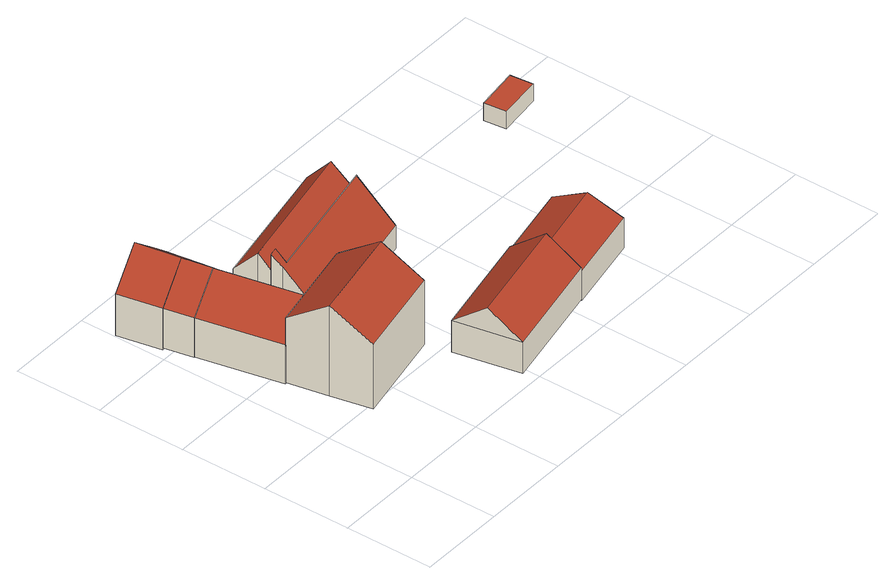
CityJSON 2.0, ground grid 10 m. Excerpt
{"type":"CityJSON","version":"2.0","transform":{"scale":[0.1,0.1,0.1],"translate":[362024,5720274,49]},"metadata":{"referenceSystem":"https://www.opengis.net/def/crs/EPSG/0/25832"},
"CityObjects":{
"building1":{"type":"Building","attributes":{"Geometrietyp2DReferenz":"3000","Gemeindeschluessel":"05513000","function":"31001_2724","roofType":"3100","measuredHeight":8.16,"storeysAboveGround":1},"address":[{"country":"Germany","locality":"Gelsenkirchen","thoroughfareNumber":"116","thoroughfareName":"Oberscholvener Straße"}],"geometry":[{"type":"Solid","lod":"2","boundaries":[[[[0,1,2,3]],[[4,5,1,0]],[[6,7,5,4]],[[8,9,7,6]],[[10,11,9,8]],[[12,13,11,10]],[[14,15,13,12]],[[16,17,15,14]],[[3,2,17,16]],[[4,0,3,6]],[[16,14,12,10,8,6,3]],[[1,5,7,9,11,13,15,17,2]]]],"semantics":{"surfaces":[{"type":"WallSurface"},{"type":"RoofSurface"},{"type":"GroundSurface"}],"values":[[0,0,0,0,0,0,0,0,0,1,1,2]]}}]},
"building2":{"type":"Building","attributes":{"Gemeindeschluessel":"05513000","Geometrietyp2DReferenz":"3000","function":"31001_2723"},"address":[{"country":"Germany","locality":"Gelsenkirchen","thoroughfareNumber":"116","thoroughfareName":"Oberscholvener Straße"}],"children":["building2-1","building2-2"]},
"building2-1":{"type":"BuildingPart","attributes":{"roofType":"3100","measuredHeight":8.46,"storeysAboveGround":1},"parents":["building2"],"geometry":[{"type":"MultiSurface","lod":"2","boundaries":[[[18,19,20,21]],[[22,23,19,18]],[[24,25,23,22]],[[26,27,25,24]],[[28,29,27,26]],[[21,20,30,31]],[[21,31,32,18]],[[28,26,24,22,18,32]],[[19,23,25,27,29,33,30,20]],[[34,35,33,29]],[[36,35,34,28]],[[32,36,28]],[[35,37,30,33]],[[36,31,37,35]],[[32,31,36]]],"semantics":{"surfaces":[{"type":"WallSurface"},{"type":"RoofSurface"},{"type":"GroundSurface"},{"type":"ClosureSurface"}],"values":[0,0,0,0,0,0,1,1,2,0,3,3,0,3,3]}}]},
"building2-2":{"type":"BuildingPart","attributes":{"roofType":"3100","measuredHeight":8.23,"storeysAboveGround":1},"address":[{"country":"Germany","locality":"Gelsenkirchen","thoroughfareNumber":"116","thoroughfareName":"Oberscholvener Straße"}],"parents":["building2"],"geometry":[{"type":"MultiSurface","lod":"2","boundaries":[[[8,38,34,28]],[[4,39,38,8]],[[31,37,39,4]],[[8,6,4]],[[28,32,6,8]],[[4,6,32,31]],[[38,39,37,34]],[[36,28,34,35]],[[31,36,35,37]],[[36,32,28]],[[36,31,32]]],"semantics":{"surfaces":[{"type":"WallSurface"},{"type":"RoofSurface"},{"type":"GroundSurface"},{"type":"ClosureSurface"}],"values":[0,0,0,0,1,1,2,3,3,3,3]}}]},
"building3":{"type":"Building","attributes":{"name":"Beckmann","Geometrietyp2DReferenz":"3000","Gemeindeschluessel":"05513000","function":"31001_1010","roofType":"3100","measuredHeight":10.92,"storeysAboveGround":2},"address":[{"country":"Germany","locality":"Gelsenkirchen","thoroughfareNumber":"116","thoroughfareName":"Oberscholvener Straße"}],"geometry":[{"type":"Solid","lod":"2","boundaries":[[[[40,41,42,43]],[[44,45,41,40]],[[46,47,45,44]],[[48,49,47,46]],[[50,51,49,48]],[[52,53,51,50]],[[54,55,53,52]],[[43,42,55,54]],[[50,48,46,44,40,52]],[[43,54,52,40]],[[41,45,47,49,51,53,55,42]]]],"semantics":{"surfaces":[{"type":"WallSurface"},{"type":"RoofSurface"},{"type":"GroundSurface"}],"values":[[0,0,0,0,0,0,0,0,1,1,2]]}}]},
"building4":{"type":"Building","attributes":{"Geometrietyp2DReferenz":"3000","Gemeindeschluessel":"05513000","function":"31001_2724","roofType":"2100","measuredHeight":8.59,"storeysAboveGround":1},"address":[{"country":"Germany","locality":"Gelsenkirchen","thoroughfareNumber":"116","thoroughfareName":"Oberscholvener Straße"}],"geometry":[{"type":"Solid","lod":"2","boundaries":[[[[56,57,58,59]],[[60,61,57,56]],[[62,63,61,60]],[[64,65,63,62]],[[66,67,65,64]],[[68,69,67,66]],[[70,71,69,68]],[[72,73,71,70]],[[59,58,73,72]],[[70,68,66,64,62,60,56,59,72]],[[57,61,63,65,67,69,71,73,58]]]],"semantics":{"surfaces":[{"type":"WallSurface"},{"type":"RoofSurface"},{"type":"GroundSurface"}],"values":[[0,0,0,0,0,0,0,0,0,1,2]]}}]},
"building5":{"type":"Building","attributes":{"Geometrietyp2DReferenz":"3000","Gemeindeschluessel":"05513000","function":"31001_2723","roofType":"3100","measuredHeight":6.71,"storeysAboveGround":1},"address":[{"country":"Germany","locality":"Gelsenkirchen","thoroughfareNumber":"116","thoroughfareName":"Oberscholvener Straße"}],"geometry":[{"type":"Solid","lod":"2","boundaries":[[[[74,75,76,77]],[[78,79,75,74]],[[80,81,79,78]],[[77,76,81,80]],[[74,82,78]],[[80,83,77]],[[77,83,82,74]],[[78,82,83,80]],[[75,79,81,76]]]],"semantics":{"surfaces":[{"type":"WallSurface"},{"type":"RoofSurface"},{"type":"GroundSurface"}],"values":[[0,0,0,0,0,0,1,1,2]]}}]},
"building6":{"type":"Building","attributes":{"Geometrietyp2DReferenz":"3000","Gemeindeschluessel":"05513000","function":"31001_2724","roofType":"3100","measuredHeight":8.32,"storeysAboveGround":1},"address":[{"country":"Germany","locality":"Gelsenkirchen","thoroughfareNumber":"116","thoroughfareName":"Oberscholvener Straße"}],"geometry":[{"type":"Solid","lod":"2","boundaries":[[[[84,85,86,87]],[[88,89,85,84]],[[90,91,89,88]],[[92,93,91,90]],[[94,95,93,92]],[[96,97,95,94]],[[98,99,97,96]],[[87,86,99,98]],[[92,90,88,94]],[[84,87,98,96,94,88]],[[85,89,91,93,95,97,99,86]]]],"semantics":{"surfaces":[{"type":"WallSurface"},{"type":"RoofSurface"},{"type":"GroundSurface"}],"values":[[0,0,0,0,0,0,0,0,1,1,2]]}}]},
"building7":{"type":"Building","attributes":{"Geometrietyp2DReferenz":"3000","Gemeindeschluessel":"05513000","function":"31001_2723","roofType":"3100","measuredHeight":5.4,"storeysAboveGround":1},"address":[{"country":"Germany","locality":"Gelsenkirchen","thoroughfareNumber":"116","thoroughfareName":"Oberscholvener Straße"}],"geometry":[{"type":"Solid","lod":"2","boundaries":[[[[100,101,102,103]],[[104,105,101,100]],[[106,107,105,104]],[[103,102,107,106]],[[100,108,104]],[[106,109,103]],[[103,109,108,100]],[[104,108,109,106]],[[101,105,107,102]]]],"semantics":{"surfaces":[{"type":"WallSurface"},{"type":"RoofSurface"},{"type":"GroundSurface"}],"values":[[0,0,0,0,0,0,1,1,2]]}}]},
"building8":{"type":"Building","attributes":{"Geometrietyp2DReferenz":"3000","Gemeindeschluessel":"05513000","function":"31001_2463","roofType":"1000","measuredHeight":2.06,"storeysAboveGround":1},"address":[{"country":"Germany","locality":"Gelsenkirchen","thoroughfareNumber":"116","thoroughfareName":"Oberscholvener Straße"}],"geometry":[{"type":"Solid","lod":"2","boundaries":[[[[110,111,112,113]],[[114,115,111,110]],[[116,117,115,114]],[[113,112,117,116]],[[114,110,113,116]],[[111,115,117,112]]]],"semantics":{"surfaces":[{"type":"WallSurface"},{"type":"RoofSurface"},{"type":"GroundSurface"}],"values":[[0,0,0,0,1,2]]}}]}
},
"vertices":[
[38,182,54],[38,182,7],[76,190,7],[76,190,88],[18,277,54],[18,277,7],[56,284,88],[56,284,7],[94,292,54],[94,292,7],[95,290,54],[95,290,7],[103,250,54],[103,250,7],[106,238,54],[106,238,7],[114,198,54],[114,198,7],
[41,368,88],[41,368,4],[1,360,4],[1,360,54],[82,377,53],[82,377,4],[85,361,53],[85,361,4],[84,361,54],[84,361,4],[89,326,54],[89,326,4],[11,310,4],[11,310,54],[50,318,88],[50,318,4],[89,326,6],[50,318,6],[50,318,54],[11,310,6],
[94,292,6],[18,277,6],
[47,136,118],[47,136,9],[57,90,9],[57,90,87],[38,182,87],[38,182,9],[114,198,87],[114,198,9],[147,205,87],[147,205,9],[148,203,89],[148,203,9],[157,159,118],[157,159,9],[166,113,87],[166,113,9],
[114,198,36],[114,198,6],[147,205,6],[147,205,36],[106,238,80],[106,238,6],[103,250,92],[103,250,6],[112,252,92],[112,252,6],[114,240,80],[114,240,6],[263,271,80],[263,271,6],[271,229,34],[271,229,6],[148,203,33],[148,203,6],
[186,9,49],[186,9,11],[312,36,11],[312,36,49],[171,84,49],[171,84,11],[297,111,49],[297,111,11],[178,46,78],[305,73,78],
[103,250,73],[103,250,5],[112,252,5],[112,252,73],[100,264,88],[100,264,5],[95,290,60],[95,290,5],[252,322,60],[252,322,5],[257,297,88],[257,297,5],[263,271,60],[263,271,5],[114,240,60],[114,240,5],
[313,36,45],[313,36,9],[403,55,9],[403,55,45],[297,111,45],[297,111,9],[387,130,45],[387,130,9],[305,73,63],[395,93,63],
[537,269,24],[537,269,3],[534,295,3],[534,295,24],[487,263,24],[487,263,3],[484,288,24],[484,288,3]
]}
